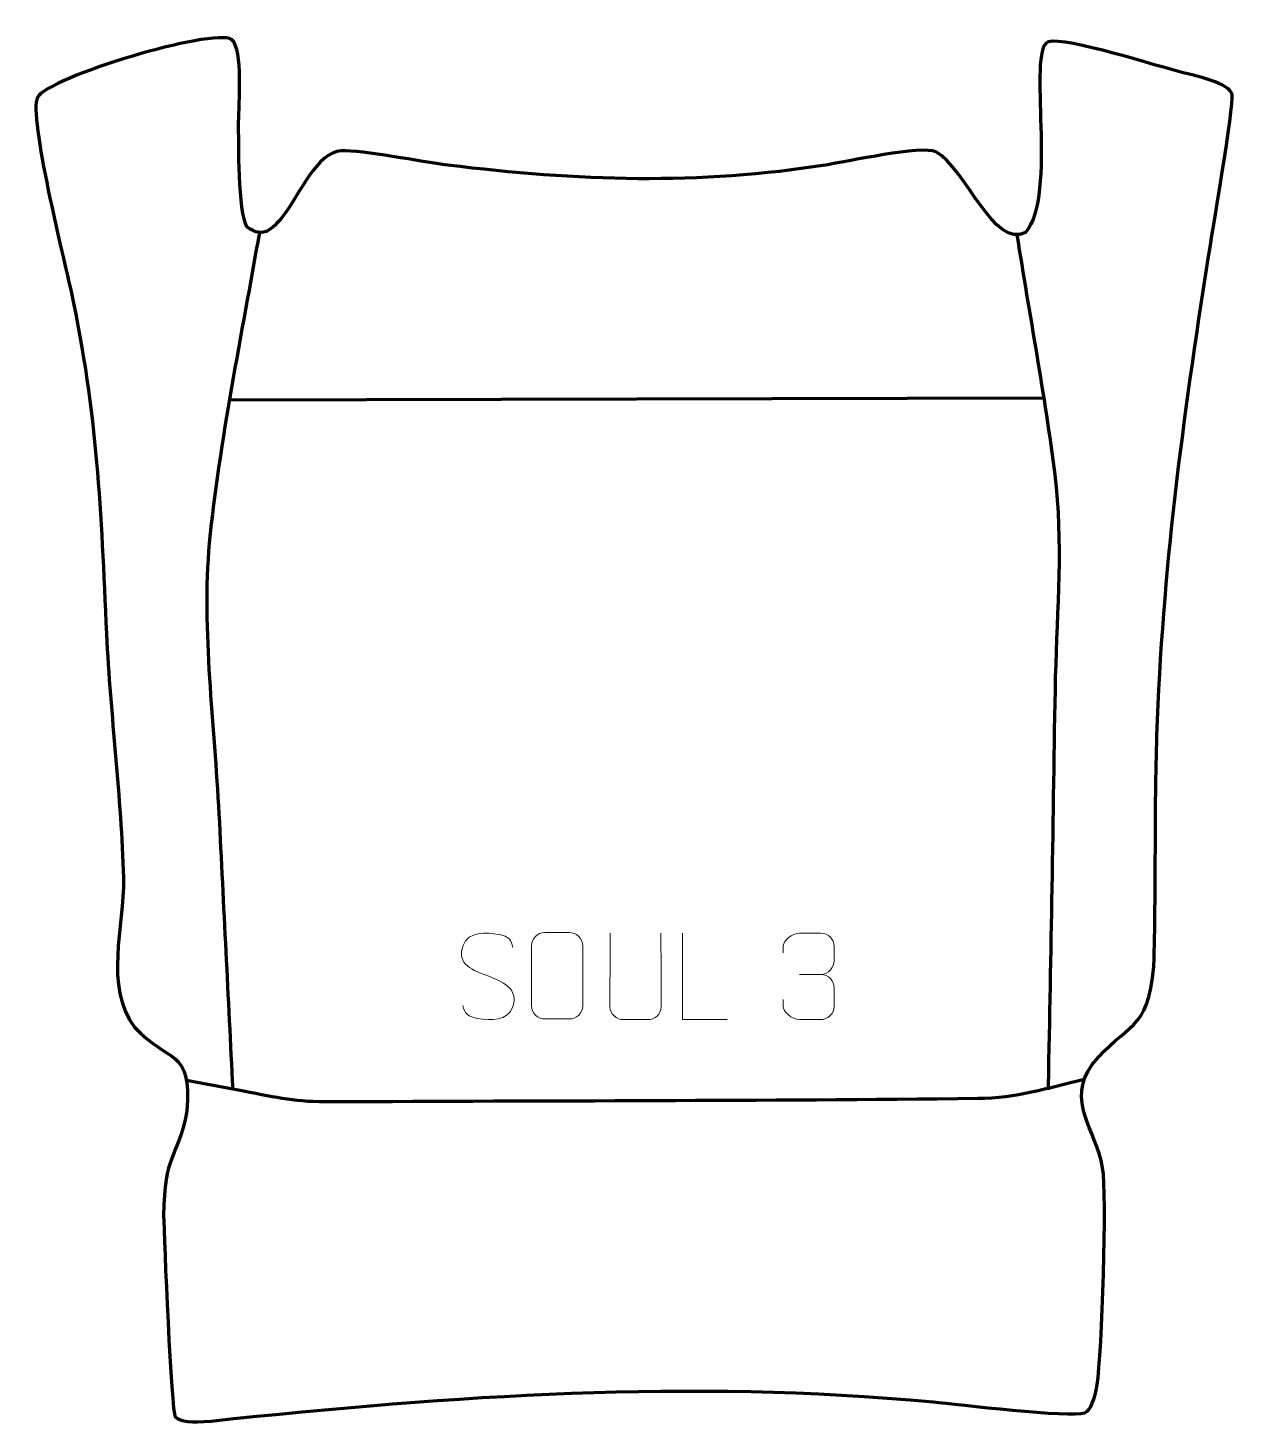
# Model space of a CAD drawing. Header units: millimetres. Extents: x -528 to -179, y 205 to 607.
import ezdxf

# ---------------------------------------------------------------- set-up
doc = ezdxf.new("R2010")
doc.units = ezdxf.units.MM
doc.header["$MEASUREMENT"] = 0
doc.layers.add('layer 2', color=7, linetype='Continuous')
doc.layers.add('layer 3', color=7, linetype='Continuous')

msp = doc.modelspace()

# ---------------------------------------------------------------- linework, layer by layer
at = {"layer": 'layer 2', "color": 140, "lineweight": 158}
for points, knots in [([(-460.9683, 548.383), (-466.0589, 518.8998), (-472.478, 488.3329), (-475.4276, 458.6394), (-475.4276, 458.6394), (-477.728, 433.8593), (-473.91, 405.6481), (-472.6449, 380.4686), (-472.6449, 380.4686), (-471.3123, 353.9482), (-469.9969, 327.4269), (-468.6578, 300.9067)], [0, 0, 0, 0, 0.25, 0.25, 0.25, 0.25, 0.5, 0.5, 0.5, 0.5, 1, 1, 1, 1]), ([(-242.1749, 547.6619), (-238.6126, 524.8758), (-234.1361, 501.183), (-231.2597, 478.439), (-231.2597, 478.439), (-228.8174, 459.1282), (-230.6188, 439.4356), (-231.0962, 420.0381), (-231.0962, 420.0381), (-231.5537, 399.7017), (-231.7163, 379.3585), (-232.0895, 359.0201), (-232.0895, 359.0201), (-232.4424, 340.1027), (-232.7947, 321.1853), (-233.1504, 302.2679), (-233.1504, 302.2679), (-233.1504, 302.2679), (-233.1785, 300.7741), (-233.1785, 300.7741)], [0, 0, 0, 0, 0.16666667, 0.16666667, 0.16666667, 0.16666667, 0.33333333, 0.33333333, 0.33333333, 0.33333333, 0.5, 0.5, 0.5, 0.5, 0.66666667, 0.66666667, 0.66666667, 0.66666667, 1, 1, 1, 1]), ([(-222.7398, 303.7262), (-233.42, 301.2382), (-242.3916, 298.3757), (-253.46, 298.2495), (-253.46, 298.2495), (-315.5934, 297.5502), (-377.8363, 297.5995), (-439.9881, 297.273), (-439.9881, 297.273), (-450.5074, 297.2178), (-455.4245, 298.4547), (-465.5235, 300.3692), (-465.5235, 300.3692), (-471.0207, 301.4114), (-476.5207, 302.4408), (-482.0195, 303.4748)], [0, 0, 0, 0, 0.2, 0.2, 0.2, 0.2, 0.4, 0.4, 0.4, 0.4, 0.6, 0.6, 0.6, 0.6, 1, 1, 1, 1])]:
    msp.add_open_spline(points, degree=3, knots=knots, dxfattribs=at)
msp.add_open_spline([(-469.1948, 500.0614), (-469.1948, 500.0614), (-234.8346, 500.5711), (-234.8346, 500.5711)], degree=3, dxfattribs=at)
at = {"layer": 'layer 3', "color": 242, "lineweight": 158}
msp.add_open_spline([(-296.8101, 567.9286), (-291.1095, 568.895), (-269.6871, 573.4639), (-265.5591, 571.6727), (-265.5591, 571.6727), (-256.996, 566.8714), (-248.725, 543.3619), (-239.7028, 548.3523), (-239.7028, 548.3523), (-230.389, 559.2673), (-239.3806, 600.4693), (-233.196, 603.4043), (-233.196, 603.4043), (-227.8266, 604.9335), (-201.6164, 596.2349), (-193.8196, 594.3986), (-193.8196, 594.3986), (-190.9323, 593.7186), (-180.6602, 591.4862), (-180.0488, 588.1641), (-180.0488, 588.1641), (-179.4636, 584.9848), (-185.8759, 547.6243), (-186.9237, 540.8669), (-186.9237, 540.8669), (-194.2822, 493.6816), (-200.09, 451.0829), (-201.7385, 403.1647), (-201.7385, 403.1647), (-202.4628, 380.8838), (-201.9819, 358.6407), (-202.6085, 336.5145), (-202.6085, 336.5145), (-204.3977, 316.8708), (-210.5848, 320.4917), (-220.4486, 308.0795), (-220.4486, 308.0795), (-227.9728, 297.407), (-219.5099, 289.7166), (-217.4303, 278.2658), (-217.4303, 278.2658), (-216.1257, 271.0829), (-217.5603, 224.5645), (-219.0298, 215.634), (-219.0298, 215.634), (-219.7211, 211.4326), (-220.8386, 208.2626), (-222.6294, 207.5599), (-222.6294, 207.5599), (-226.5529, 206.0205), (-259.6433, 210.0057), (-266.3723, 210.6959), (-266.3723, 210.6959), (-337.5802, 217.2351), (-404.1471, 212.601), (-474.9153, 205.1585), (-474.9153, 205.1585), (-480.6644, 204.5539), (-483.6915, 204.9201), (-485.2333, 206.386), (-485.2333, 206.386), (-486.4897, 207.5807), (-488.4607, 258.6742), (-488.6517, 264.4113), (-488.6517, 264.4113), (-488.3722, 282.7755), (-484.8457, 280.1003), (-481.8619, 294.6409), (-481.8619, 294.6409), (-480.5138, 313.1379), (-487.2405, 308.2421), (-496.9933, 318.8599), (-496.9933, 318.8599), (-506.0567, 330.8734), (-499.8799, 347.6275), (-500.2295, 362.0032), (-500.2295, 362.0032), (-500.8731, 385.273), (-503.9762, 408.8887), (-505.1119, 432.4163), (-505.1119, 432.4163), (-506.6987, 468.1415), (-507.7685, 495.8774), (-515.3166, 531.2754), (-515.3166, 531.2754), (-517.1692, 539.702), (-527.808, 582.3696), (-525.0384, 587.3631), (-525.0384, 587.3631), (-521.7456, 593.2999), (-474.6545, 607.4237), (-468.9665, 604.1039), (-468.9665, 604.1039), (-465.5619, 600.9744), (-466.9509, 585.5999), (-466.9432, 580.2845), (-466.9432, 580.2845), (-466.935, 574.5782), (-467.1074, 554.2793), (-464.5544, 549.9526), (-464.5544, 549.9526), (-459.6285, 546.2061), (-456.69, 549.7559), (-453.4953, 553.9155), (-453.4953, 553.9155), (-449.6029, 558.9834), (-444.3347, 571.651), (-437.3309, 571.9243), (-437.3309, 571.9243), (-431.0221, 572.1705), (-414.2919, 568.7392), (-406.5217, 567.7902), (-406.5217, 567.7902), (-368.9077, 563.1963), (-334.4124, 561.9132), (-296.8101, 567.9286)], degree=3, knots=[0, 0, 0, 0, 0.03333333, 0.03333333, 0.03333333, 0.03333333, 0.06666667, 0.06666667, 0.06666667, 0.06666667, 0.1, 0.1, 0.1, 0.1, 0.13333333, 0.13333333, 0.13333333, 0.13333333, 0.16666667, 0.16666667, 0.16666667, 0.16666667, 0.2, 0.2, 0.2, 0.2, 0.23333333, 0.23333333, 0.23333333, 0.23333333, 0.26666667, 0.26666667, 0.26666667, 0.26666667, 0.3, 0.3, 0.3, 0.3, 0.33333333, 0.33333333, 0.33333333, 0.33333333, 0.36666667, 0.36666667, 0.36666667, 0.36666667, 0.4, 0.4, 0.4, 0.4, 0.43333333, 0.43333333, 0.43333333, 0.43333333, 0.46666667, 0.46666667, 0.46666667, 0.46666667, 0.5, 0.5, 0.5, 0.5, 0.53333333, 0.53333333, 0.53333333, 0.53333333, 0.56666667, 0.56666667, 0.56666667, 0.56666667, 0.6, 0.6, 0.6, 0.6, 0.63333333, 0.63333333, 0.63333333, 0.63333333, 0.66666667, 0.66666667, 0.66666667, 0.66666667, 0.7, 0.7, 0.7, 0.7, 0.73333333, 0.73333333, 0.73333333, 0.73333333, 0.76666667, 0.76666667, 0.76666667, 0.76666667, 0.8, 0.8, 0.8, 0.8, 0.83333333, 0.83333333, 0.83333333, 0.83333333, 0.86666667, 0.86666667, 0.86666667, 0.86666667, 0.9, 0.9, 0.9, 0.9, 0.93333333, 0.93333333, 0.93333333, 0.93333333, 1, 1, 1, 1], dxfattribs=at)
at = {"layer": 'layer 3', "color": 250, "lineweight": 9}
for points, knots in [([(-394.9802, 333.7123), (-399.2285, 335.1827), (-404.1366, 336.9785), (-402.1315, 342.4988), (-402.1315, 342.4988), (-400.628, 346.6387), (-395.4144, 346.2502), (-391.8108, 345.6491), (-391.8108, 345.6491), (-388.9502, 345.1719), (-388.0855, 343.9587), (-387.7749, 341.8746)], [0, 0, 0, 0, 0.25, 0.25, 0.25, 0.25, 0.5, 0.5, 0.5, 0.5, 1, 1, 1, 1]), ([(-378.4998, 346.1887), (-376.1741, 346.1887), (-373.848, 346.1887), (-371.5219, 346.1887), (-371.5219, 346.1887), (-369.5753, 346.2243), (-367.5839, 344.7327), (-367.5572, 342.2951), (-367.5572, 342.2951), (-367.5576, 336.5482), (-367.5576, 330.8009), (-367.5572, 325.0532), (-367.5572, 325.0532), (-367.697, 322.7298), (-369.3742, 321.2502), (-371.5219, 321.2394), (-371.5219, 321.2394), (-373.8538, 321.2398), (-376.1857, 321.2398), (-378.5172, 321.2394), (-378.5172, 321.2394), (-380.4422, 321.134), (-382.4143, 323.0185), (-382.4031, 325.0358), (-382.4031, 325.0358), (-382.4028, 330.8059), (-382.4028, 336.5756), (-382.4031, 342.3449), (-382.4031, 342.3449), (-382.3989, 344.483), (-380.6522, 346.2022), (-378.4998, 346.1887)], [0, 0, 0, 0, 0.11111111, 0.11111111, 0.11111111, 0.11111111, 0.22222222, 0.22222222, 0.22222222, 0.22222222, 0.33333333, 0.33333333, 0.33333333, 0.33333333, 0.44444444, 0.44444444, 0.44444444, 0.44444444, 0.55555556, 0.55555556, 0.55555556, 0.55555556, 0.66666667, 0.66666667, 0.66666667, 0.66666667, 0.77777778, 0.77777778, 0.77777778, 0.77777778, 1, 1, 1, 1]), ([(-344.989, 346.0197), (-344.9894, 340.4802), (-344.8936, 330.2784), (-344.8932, 324.738), (-344.8932, 324.738), (-345.033, 322.4985), (-346.7102, 321.0723), (-348.8579, 321.0618), (-348.8579, 321.0618), (-351.1898, 321.0622), (-353.5217, 321.0622), (-355.8532, 321.0618), (-355.8532, 321.0618), (-357.7782, 320.9603), (-359.7503, 322.7768), (-359.7391, 324.7213), (-359.7391, 324.7213), (-359.7388, 330.2832), (-359.6434, 340.4586), (-359.6438, 346.0197)], [0, 0, 0, 0, 0.16666667, 0.16666667, 0.16666667, 0.16666667, 0.33333333, 0.33333333, 0.33333333, 0.33333333, 0.5, 0.5, 0.5, 0.5, 0.66666667, 0.66666667, 0.66666667, 0.66666667, 1, 1, 1, 1]), ([(-325.8417, 321.0619), (-325.8417, 321.0619), (-338.7908, 321.0619), (-338.7908, 321.0619), (-338.7908, 321.0619), (-338.7908, 321.0619), (-338.7908, 346.0155), (-338.7908, 346.0155)], [0, 0, 0, 0, 0.33333333, 0.33333333, 0.33333333, 0.33333333, 1, 1, 1, 1]), ([(-309.6809, 340.3312), (-309.6809, 340.3312), (-309.6809, 342.1884), (-309.6809, 342.1884), (-309.6809, 342.1884), (-309.6952, 343.9303), (-307.0307, 346.0484), (-304.9716, 346.0257), (-304.9716, 346.0257), (-302.9075, 346.0257), (-300.8435, 346.0257), (-298.7798, 346.0257), (-298.7798, 346.0257), (-296.5853, 346.0345), (-294.987, 344.1877), (-294.9426, 342.2756), (-294.9426, 342.2756), (-294.943, 340.8405), (-294.943, 339.4054), (-294.9426, 337.9699), (-294.9426, 337.9699), (-294.9912, 336.3164), (-296.5938, 334.0864), (-298.7921, 334.0964), (-298.7921, 334.0964), (-296.5884, 334.0852), (-294.9804, 332.282), (-294.9264, 330.2225), (-294.9264, 330.2225), (-294.9268, 328.4378), (-294.9268, 326.6531), (-294.9264, 324.868), (-294.9264, 324.868), (-294.9163, 322.8066), (-296.9712, 321.0435), (-298.7921, 321.0516), (-298.7921, 321.0516), (-300.8574, 321.0519), (-302.9226, 321.0519), (-304.9882, 321.0516), (-304.9882, 321.0516), (-307.1568, 321.0631), (-309.6878, 323.4633), (-309.7064, 324.9251), (-309.7064, 324.9251), (-309.7064, 324.9251), (-309.7064, 326.8337), (-309.7064, 326.8337)], [0, 0, 0, 0, 0.07692308, 0.07692308, 0.07692308, 0.07692308, 0.15384615, 0.15384615, 0.15384615, 0.15384615, 0.23076923, 0.23076923, 0.23076923, 0.23076923, 0.30769231, 0.30769231, 0.30769231, 0.30769231, 0.38461538, 0.38461538, 0.38461538, 0.38461538, 0.46153846, 0.46153846, 0.46153846, 0.46153846, 0.53846154, 0.53846154, 0.53846154, 0.53846154, 0.61538462, 0.61538462, 0.61538462, 0.61538462, 0.69230769, 0.69230769, 0.69230769, 0.69230769, 0.76923077, 0.76923077, 0.76923077, 0.76923077, 0.84615385, 0.84615385, 0.84615385, 0.84615385, 1, 1, 1, 1]), ([(-394.9802, 333.7122), (-390.9616, 332.0655), (-385.9321, 330.1772), (-387.7661, 324.8169), (-387.7661, 324.8169), (-389.2259, 320.5505), (-394.1367, 320.8072), (-397.8628, 321.3619), (-397.8628, 321.3619), (-400.6128, 321.7717), (-401.8337, 322.9852), (-402.2117, 325.0974)], [0, 0, 0, 0, 0.25, 0.25, 0.25, 0.25, 0.5, 0.5, 0.5, 0.5, 1, 1, 1, 1])]:
    msp.add_open_spline(points, degree=3, knots=knots, dxfattribs=at)
msp.add_open_spline([(-304.9712, 334.086), (-304.9712, 334.086), (-298.7748, 334.086), (-298.7748, 334.086)], degree=3, dxfattribs=at)

doc.saveas('drawing.dxf')
